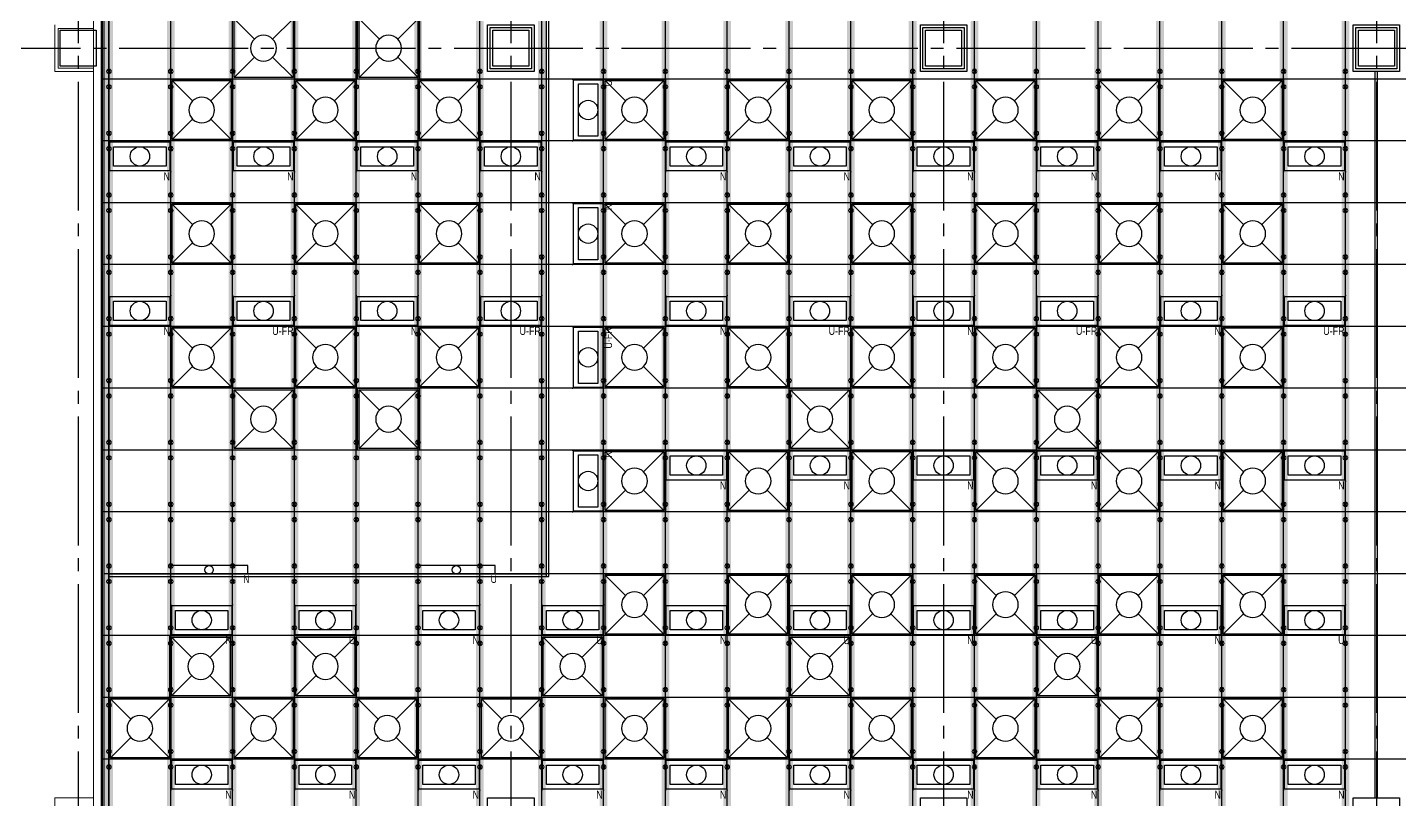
# Model space of a CAD drawing. Header units: millimetres. Extents: x -17313 to 27370, y -1010 to 13584.
# Drawn here: x 1702 to 4365, y 3042 to 4540 of the extents above; entities that cross this region are included whole.
import ezdxf
from ezdxf.enums import TextEntityAlignment as Align

# ---------------------------------------------------------------- set-up
doc = ezdxf.new("R2010")
doc.units = ezdxf.units.MM
doc.header["$LTSCALE"] = 100
doc.linetypes.add('X-S-FAB-L10$0$COL-CEN-LIN', pattern=[3.25, 2.5, -0.25, 0.25, -0.25])
for name, color, linetype in [('0-XREF', 7, 'Continuous'), ('188K-SM-03-F10-ARCH-CEIL-Y2257103$0$K-CEIL-4.2', 8, 'Continuous'), ('188K-SM-03-F10-ARCH-CEIL-Y2257103$0$K-CEIL-4.2-AREA', 8, 'Continuous'), ('188K-SM-03-F10-ARCH-CEIL-Y2257103$0$K-鋼構', 121, 'Continuous'), ('188K-SM-03-F10-ARCH-PA-Y2257103$0$K-P1S-4.2-單抗', 53, 'Continuous'), ('188K-SM-03-F10-ARCH-PA-Y2257103$0$K-P2D-4.2-雙抗', 53, 'Continuous'), ('188K-SM-03-F10-ARCH-PA-Y2257103$0$K-岩棉 2hr 7.5-單抗', 53, 'Continuous'), ('188K-SM-06-F10-ELEC-LIGHT-Y2257103$0$E-LIGHT(W)-N', 8, 'Continuous'), ('188K-SM-06-F10-ELEC-LIGHT-Y2257103$0$E-LIGHT(W)-U FR', 8, 'Continuous'), ('188K-SM-06-F10-ELEC-LIGHT-Y2257103$0$E-LIGHT(W)-U XLPE', 8, 'Continuous'), ('188K-SM-06-F10-HVAC-FFU-Y2257103$0$AC-FFU-ULPA', 4, 'Continuous'), ('X-S-FAB-L10$0$0-DIM-TXT', 8, 'Continuous'), ('X-S-FAB-L10$0$A-WALL-IN', 8, 'Continuous'), ('X-S-FAB-L10$0$BLOCK', 8, 'Continuous'), ('X-S-FAB-L10$0$CCL', 8, 'X-S-FAB-L10$0$COL-CEN-LIN'), ('X-S-FAB-L10$0$COL-S', 8, 'Continuous'), ('X-S-FAB-L10$0$S-FNDN', 8, 'Continuous')]:
    doc.layers.add(name, color=color, linetype=linetype)
doc.layers.add('188K-SM-03-F10-ARCH-CEIL-Y2257103$0$K-吊點-標準', color=8, linetype='Continuous', lineweight=9)
doc.layers.add('188K-SM-06-F10-ELEC-LIGHT-Y2257103$0$Defpoints-CAS', color=8, linetype='Continuous', plot=False)
doc.styles.add('188K-SM-06-F10-ELEC-LIGHT-Y2257103$0$Standard', font='arial.ttf')
doc.styles.add('X-S-FAB-L10$0$CHINA', font='simplex.shx', dxfattribs={"width": 0.75, "bigfont": 'chineset.shx'})
doc.styles.add('X-S-FAB-L10$0$Standard', font='', dxfattribs={"width": 0.8})
doc.styles.add('X-S-FAB-L10$0$TG_NOTE_TEXT', font='simplex.shx', dxfattribs={"width": 0.75, "bigfont": 'chineset.shx'})
doc.styles.get('X-S-FAB-L10$0$Standard').set_extended_font_data('Microsoft JhengHei')

# ---------------------------------------------------------------- blocks, each defined once
blk = doc.blocks.new('188K-SM-06-F10-HVAC-FFU-Y2257103$0$H-FU-U-12x12')
for p, q in [((423, 777), (28, 1172)), ((777, 777), (1172, 1172)), ((28, 28), (423, 423)), ((1172, 28), (777, 423))]:
    blk.add_line(p, q)
blk.add_lwpolyline([(1172, 28), (1172, 1172), (28, 1172), (28, 28)], close=True)
blk.add_circle((600, 600), 250)
at = {"layer": 'DefPoints'}
blk.add_lwpolyline([(1200, 1200), (0, 1200), (0, 0), (1200, 0)], close=True, dxfattribs=at)
blk = doc.blocks.new('188K-SM-06-F10-HVAC-FFU-Y2257103')
at = {"layer": '188K-SM-06-F10-HVAC-FFU-Y2257103$0$AC-FFU-ULPA', "xscale": -0.09999999999999432, "yscale": 0.09999999999999432, "zscale": 0.09999999999999432}
for p in [(2220, 4440), (2462.7, 4440), (2100, 4320), (2340, 4320), (2580, 4320), (2940, 4320), (3180, 4320), (3420, 4320), (3660, 4320), (3900, 4320), (4140, 4320), (2100, 4080), (2340, 4080), (2580, 4080), (2940, 4080), (3180, 4080), (3420, 4080), (3660, 4080), (3900, 4080), (4140, 4080), (2100, 3840), (2340, 3840), (2580, 3840), (2940, 3840), (3180, 3840), (3420, 3840), (3660, 3840), (3900, 3840), (4140, 3840), (2220, 3720), (2462.7, 3720), (3300, 3720), (3780, 3720), (2940, 3600), (3180, 3600), (3420, 3600), (3660, 3600), (3900, 3600), (4140, 3600), (2940, 3360), (3180, 3360), (3420, 3360), (3660, 3360), (3900, 3360), (4140, 3360), (2098.3, 3240), (2340, 3240), (2820, 3240), (3300, 3240), (3780, 3240), (1980, 3120), (2220, 3120), (2460, 3120), (2700, 3120), (2940, 3120), (3180, 3120), (3420, 3120), (3660, 3120), (3900, 3120), (4140, 3120)]:
    blk.add_blockref('188K-SM-06-F10-HVAC-FFU-Y2257103$0$H-FU-U-12x12', p, dxfattribs=at)
blk = doc.blocks.new('X-S-FAB-L10$0$FAB2-L05')
at = {"layer": 'X-S-FAB-L10$0$CCL'}
for p, q in [((-24360, 11005), (-24360, 0)), ((-23520, 11005), (-23520, 0)), ((-22680, 11005), (-22680, 0)), ((-21840, 11005), (-21840, 0)), ((-26880, 5220), (1210, 5220))]:
    blk.add_line(p, q, dxfattribs=at)
at = {"layer": 'X-S-FAB-L10$0$COL-S'}
for points in [[(-24395, 5255), (-24325, 5255), (-24325, 5185), (-24395, 5185)], [(-23555, 5255), (-23485, 5255), (-23485, 5185), (-23555, 5185)], [(-22715, 5255), (-22645, 5255), (-22645, 5185), (-22715, 5185)], [(-21875, 5255), (-21805, 5255), (-21805, 5185), (-21875, 5185)]]:
    blk.add_lwpolyline(points, close=True, dxfattribs=at)
blk = doc.blocks.new('X-S-FAB-L10')
at = {"layer": 'X-S-FAB-L10$0$A-WALL-IN', "lineweight": 0, "flags": 128}
for points in [[(1845, 2500), (1845, 6750)], [(1755, 4545), (1755, 4461.5)], [(1761.5, 4461.5), (1761.5, 4538.5)], [(1761.5, 4538.5), (1830, 4538.5)], [(1830, 4538.5), (1830, 4535)], [(1755, 4461.5), (1755, 4455)], [(1755, 4455), (1830, 4455)], [(1830, 4461.5), (1761.5, 4461.5)], [(1830, 4465), (1830, 4461.5)], [(1830, 4455), (1830, 3045)], [(1755, 3045), (1761.5, 3045)], [(1755, 3045), (1755, 2961.5)], [(1830, 3045), (1761.5, 3045)]]:
    blk.add_lwpolyline(points, dxfattribs=at)
at = {"layer": 'X-S-FAB-L10$0$COL-S'}
for p, q in [((1765, 4535), (1835, 4535)), ((1765, 4465), (1765, 4535)), ((1835, 4535), (1835, 4465)), ((2605, 4535), (2675, 4535)), ((2605, 4465), (2605, 4535)), ((2675, 4535), (2675, 4465)), ((3445, 4535), (3515, 4535)), ((3445, 4465), (3445, 4535)), ((3515, 4535), (3515, 4465)), ((4285, 4535), (4355, 4535)), ((4285, 4465), (4285, 4535)), ((4355, 4535), (4355, 4465)), ((1835, 4465), (1765, 4465)), ((2675, 4465), (2605, 4465)), ((3515, 4465), (3445, 4465)), ((4355, 4465), (4285, 4465))]:
    blk.add_line(p, q, dxfattribs=at)
at = {"layer": 'X-S-FAB-L10$0$S-FNDN', "lineweight": 0, "flags": 128}
blk.add_lwpolyline([(4350, 7470), (1830, 7470), (1830, 1500), (1812.5, 1500), (1812.5, -55), (9330, -55), (9330, 7470)], close=True, dxfattribs=at)
at = {"layer": 'X-S-FAB-L10$0$BLOCK'}
blk.add_blockref('X-S-FAB-L10$0$FAB2-L05', (26160, -720), dxfattribs=at)
at = {"style": 'X-S-FAB-L10$0$TG_NOTE_TEXT', "width": 0.5, "flags": 1}
for p in [(7463.301, 9020), (18268.251, 8649), (11197.77, 4800.167), (16485.801, 4800.167), (25420.27, 2635), (13360, 320.001, 0), (7463.301, -33.333)]:
    blk.add_attdef('WH', text='', height=20, dxfattribs=at).set_placement(p, align=Align.BOTTOM_LEFT)
at = {"width": 0.5}
for style, p in [('X-S-FAB-L10$0$TG_NOTE_TEXT', (7585, 9020)), ('X-S-FAB-L10$0$TG_NOTE_TEXT', (18389.95, 8649)), ('X-S-FAB-L10$0$TG_NOTE_TEXT', (11117.5, 4813.5)), ('X-S-FAB-L10$0$TG_NOTE_TEXT', (16607.5, 4813.5)), ('X-S-FAB-L10$0$TG_NOTE_TEXT', (25350, 2635)), ('X-S-FAB-L10$0$Standard', (13129.375, 325.001, 0)), ('X-S-FAB-L10$0$TG_NOTE_TEXT', (7585, -20))]:
    blk.add_attdef('DESC', text='', height=10, dxfattribs=dict(at, style=style)).set_placement(p, align=Align.BOTTOM_LEFT)
for tag, style, p in [('TYPE', 'X-S-FAB-L10$0$TG_NOTE_TEXT', (7619.286, 9020)), ('NO', 'X-S-FAB-L10$0$TG_NOTE_TEXT', (7650.095, 9020)), ('TYPE', 'X-S-FAB-L10$0$TG_NOTE_TEXT', (18424.236, 8649)), ('NO', 'X-S-FAB-L10$0$TG_NOTE_TEXT', (18455.045, 8649)), ('NO', 'X-S-FAB-L10$0$TG_NOTE_TEXT', (11088.595, 4813.5)), ('TYPE', 'X-S-FAB-L10$0$TG_NOTE_TEXT', (11151.786, 4813.5)), ('TYPE', 'X-S-FAB-L10$0$TG_NOTE_TEXT', (16641.786, 4813.5)), ('NO', 'X-S-FAB-L10$0$TG_NOTE_TEXT', (16672.595, 4813.5)), ('NO', 'X-S-FAB-L10$0$TG_NOTE_TEXT', (25313, 2635)), ('TYPE', 'X-S-FAB-L10$0$TG_NOTE_TEXT', (25350, 2635)), ('NO', 'X-S-FAB-L10$0$Standard', (13100, 320.001, 0)), ('TYPE', 'X-S-FAB-L10$0$Standard', (13129.375, 320.001, 0)), ('TYPE', 'X-S-FAB-L10$0$TG_NOTE_TEXT', (7619.286, -20)), ('NO', 'X-S-FAB-L10$0$TG_NOTE_TEXT', (7650.095, -20))]:
    blk.add_attdef(tag, text='', height=10, dxfattribs=dict(at, style=style)).set_placement(p, align=Align.BOTTOM_RIGHT)
at = {"style": 'X-S-FAB-L10$0$TG_NOTE_TEXT', "width": 0.5, "flags": 1}
for rotation, p in [(180, (43, 7480)), (180, (943, 7480)), (90, (24310, 3717.77)), (270, (17080, 1711.699))]:
    blk.add_attdef('WH', text='', height=20, rotation=rotation, dxfattribs=at).set_placement(p, align=Align.BOTTOM_LEFT)
at = {"width": 0.5}
for rotation, style, p in [(180, 'X-S-FAB-L10$0$Standard', (317.625, 7480)), (180, 'X-S-FAB-L10$0$Standard', (1217.625, 7480)), (90, 'X-S-FAB-L10$0$TG_NOTE_TEXT', (24310, 3647.5)), (270, 'X-S-FAB-L10$0$TG_NOTE_TEXT', (17080, 1605))]:
    blk.add_attdef('DESC', text='', height=10, rotation=rotation, dxfattribs=dict(at, style=style)).set_placement(p, align=Align.BOTTOM_LEFT)
for tag, rotation, style, p in [('TYPE', 180, 'X-S-FAB-L10$0$Standard', (317.625, 7480)), ('NO', 180, 'X-S-FAB-L10$0$Standard', (347, 7480)), ('TYPE', 180, 'X-S-FAB-L10$0$Standard', (1217.625, 7480)), ('NO', 180, 'X-S-FAB-L10$0$Standard', (1247, 7480)), ('TYPE', 90, 'X-S-FAB-L10$0$TG_NOTE_TEXT', (24310, 3647.5)), ('NO', 90, 'X-S-FAB-L10$0$TG_NOTE_TEXT', (24310, 3610.5)), ('TYPE', 270, 'X-S-FAB-L10$0$TG_NOTE_TEXT', (17080, 1605)), ('NO', 270, 'X-S-FAB-L10$0$TG_NOTE_TEXT', (17080, 1573))]:
    blk.add_attdef(tag, text='', height=10, rotation=rotation, dxfattribs=dict(at, style=style)).set_placement(p, align=Align.BOTTOM_RIGHT)
at = {"layer": 'X-S-FAB-L10$0$0-DIM-TXT', "style": 'X-S-FAB-L10$0$CHINA', "width": 0.75}
for p in [(667.414, 7855.1, -2689.4), (22627.353, 6728.814), (25644.722, 6728.814), (24778.787, 5569.051), (1118.252, 4980), (417.801, 4594.623), (23874.84, 4355), (22927.43, 4330.122), (23749.869, 3901.367), (417.801, 3765.236), (1118.252, 3730), (417.801, 3115.79), (536.882, 2227.832), (16908.994, 1782.652), (888.445, 880.466), (16977.43, 750), (18878.841, 750), (25641.221, 553.233), (21364.03, 526.894)]:
    blk.add_attdef('HIG', text='', height=80, dxfattribs=at).set_placement(p, align=Align.MIDDLE_LEFT)
blk = doc.blocks.new('188K-SM-03-F10-ARCH-CEIL-Y2257103$0$A$C2CA95053')
h = blk.add_hatch(color=256)
edge = h.paths.add_edge_path()
edge.add_arc((0, 0), 0.5, 0, 360)
for p, q in [((3.2, 3.2), (-3.2, -3.2)), ((3.2, -3.2), (-3.2, 3.2))]:
    blk.add_line(p, q)
blk.add_lwpolyline([(-1.6, 2.5), (-1.6, -2.5), (1.6, -2.5), (1.6, 2.5)], close=True)
for radius in [4.5, 0.5]:
    blk.add_circle((0, 0), radius)
blk = doc.blocks.new('188K-SM-03-F10-ARCH-CEIL-Y2257103$0$天花板吊點-附調整片 - 3_8_螺桿吊架 100 mm 高調整片-V1-1FL')
blk.add_blockref('188K-SM-03-F10-ARCH-CEIL-Y2257103$0$A$C2CA95053', (0, 0))
blk = doc.blocks.new('188K-SM-03-F10-ARCH-CEIL-Y2257103')
at = {"layer": '188K-SM-03-F10-ARCH-CEIL-Y2257103$0$K-CEIL-4.2'}
for p, q in [((1860, 312.7), (1860, 8632.2)), ((1980, 312.7), (1980, 8632.2)), ((2100, 312.7), (2100, 8632.2)), ((2220, 312.7), (2220, 8632.2)), ((2340, 312.7), (2340, 8632.2)), ((2460, 312.7), (2460, 8632.2)), ((2580, 312.7), (2580, 8632.2)), ((2700, 312.7), (2700, 8632.2)), ((2820, 312.7), (2820, 8632.2)), ((2940, 312.7), (2940, 8632.2)), ((3060, 312.7), (3060, 8632.2)), ((3180, 312.7), (3180, 8632.2)), ((3300, 312.7), (3300, 8632.2)), ((3420, 312.7), (3420, 8632.2)), ((3540, 312.7), (3540, 8632.2)), ((3660, 312.7), (3660, 8632.2)), ((3780, 312.7), (3780, 8632.2)), ((3900, 312.7), (3900, 8632.2)), ((4020, 312.7), (4020, 8632.2)), ((4140, 312.7), (4140, 8632.2)), ((4260, 312.7), (4260, 8632.2)), ((23467.2, 4440), (1847.7, 4440)), ((23467.2, 4320), (1847.7, 4320)), ((23467.2, 4200), (1847.7, 4200)), ((23467.2, 4080), (1847.7, 4080)), ((23467.2, 3960), (1847.7, 3960)), ((23467.2, 3840), (1847.7, 3840)), ((23467.2, 3720), (1847.7, 3720)), ((23467.2, 3600), (1847.7, 3600)), ((24297.2, 3480), (1850, 3480)), ((24297.2, 3360), (1847.7, 3360)), ((24297.2, 3240), (1847.7, 3240)), ((24297.2, 3120), (1847.7, 3120))]:
    blk.add_line(p, q, dxfattribs=at)
at = {"layer": '188K-SM-03-F10-ARCH-CEIL-Y2257103$0$K-CEIL-4.2-AREA', "elevation": 0}
blk.add_lwpolyline([(16747.2, 312.7), (14882.2, 312.7), (14882.2, 42.7), (14157.7, 42.7), (14157.7, 312.7), (1847.7, 312.7), (1847.7, 8305.8), (1767.7, 8305.8), (1767.7, 8632.2), (17592.2, 8632.2)], dxfattribs=at)
at = {"layer": '188K-SM-03-F10-ARCH-CEIL-Y2257103$0$K-CEIL-4.2-AREA'}
for points in [[(2605, 4535), (2675, 4535), (2675, 4465), (2605, 4465)], [(3445, 4535), (3515, 4535), (3515, 4465), (3445, 4465)], [(4285, 4535), (4355, 4535), (4355, 4465), (4285, 4465)]]:
    blk.add_lwpolyline(points, close=True, dxfattribs=at)
at = {"layer": '188K-SM-03-F10-ARCH-CEIL-Y2257103$0$K-鋼構', "const_width": 15, "elevation": 0}
for points in [[(1860, 8769.9), (1860, 230)], [(1980, 8769.9), (1980, 230)], [(2100, 8769.9), (2100, 230)], [(2220, 8769.9), (2220, 230)], [(2340, 8769.9), (2340, 230)], [(2460, 8769.9), (2460, 230)], [(2580, 8769.9), (2580, 230)], [(2700, 8769.9), (2700, 230)], [(2820, 8769.9), (2820, 230)], [(2940, 8769.9), (2940, 230)], [(3060, 8769.9), (3060, 230)], [(3180, 8769.9), (3180, 230)], [(3420, 8769.9), (3420, 230)], [(3540, 8769.9), (3540, 230)], [(3660, 8769.9), (3660, 230)], [(3780, 8769.9), (3780, 230)], [(4020, 8769.9), (4020, 230)], [(4140, 8769.9), (4140, 230)], [(4260, 8769.9), (4260, 230)]]:
    blk.add_lwpolyline(points, dxfattribs=at)
at = {"layer": '188K-SM-03-F10-ARCH-CEIL-Y2257103$0$K-鋼構', "const_width": 15}
for points in [[(3300, 8769.9), (3300, 230)], [(3900, 8769.9), (3900, 230)]]:
    blk.add_lwpolyline(points, dxfattribs=at)
at = {"layer": '188K-SM-03-F10-ARCH-CEIL-Y2257103$0$K-吊點-標準', "color": 170, "lineweight": 18, "rotation": 179.9999999999997}
for p in [(1860, 4455), (1980, 4455), (2100, 4455), (2220, 4455), (2340, 4455), (2460, 4455), (2580, 4455), (2700, 4455), (2820, 4455), (2940, 4455), (3060, 4455), (3180, 4455), (3300, 4455), (3420, 4455), (3540, 4455), (3660, 4455), (3780, 4455), (3900, 4455), (4020, 4455), (4140, 4455), (4260, 4455), (1860, 4425), (1980, 4425), (2100, 4425), (2220, 4425), (2340, 4425), (2460, 4425), (2580, 4425), (2700, 4425), (2820, 4425), (2940, 4425), (3060, 4425), (3180, 4425), (3300, 4425), (3420, 4425), (3540, 4425), (3660, 4425), (3780, 4425), (3900, 4425), (4020, 4425), (4140, 4425), (4260, 4425), (1860, 4335), (1980, 4335), (2100, 4335), (2220, 4335), (2340, 4335), (2460, 4335), (2580, 4335), (2700, 4335), (2820, 4335), (2940, 4335), (3060, 4335), (3180, 4335), (3300, 4335), (3420, 4335), (3540, 4335), (3660, 4335), (3780, 4335), (3900, 4335), (4020, 4335), (4140, 4335), (4260, 4335), (1860, 4305), (1980, 4305), (2100, 4305), (2220, 4305), (2340, 4305), (2460, 4305), (2580, 4305), (2700, 4305), (2820, 4305), (2940, 4305), (3060, 4305), (3180, 4305), (3300, 4305), (3420, 4305), (3540, 4305), (3660, 4305), (3780, 4305), (3900, 4305), (4020, 4305), (4140, 4305), (4260, 4305), (1860, 4215), (1980, 4215), (2100, 4215), (2220, 4215), (2340, 4215), (2460, 4215), (2580, 4215), (2700, 4215), (2820, 4215), (2940, 4215), (3060, 4215), (3180, 4215), (3300, 4215), (3420, 4215), (3540, 4215), (3660, 4215), (3780, 4215), (3900, 4215), (4020, 4215), (4140, 4215), (4260, 4215), (1860, 4185), (1980, 4185), (2100, 4185), (2220, 4185), (2340, 4185), (2460, 4185), (2580, 4185), (2700, 4185), (2820, 4185), (2940, 4185), (3060, 4185), (3180, 4185), (3300, 4185), (3420, 4185), (3540, 4185), (3660, 4185), (3780, 4185), (3900, 4185), (4020, 4185), (4140, 4185), (4260, 4185), (1860, 4095), (1980, 4095), (2100, 4095), (2220, 4095), (2340, 4095), (2460, 4095), (2580, 4095), (2700, 4095), (2820, 4095), (2940, 4095), (3060, 4095), (3180, 4095), (3300, 4095), (3420, 4095), (3540, 4095), (3660, 4095), (3780, 4095), (3900, 4095), (4020, 4095), (4140, 4095), (4260, 4095), (1860, 4065), (1980, 4065), (2100, 4065), (2220, 4065), (2340, 4065), (2460, 4065), (2580, 4065), (2700, 4065), (2820, 4065), (2940, 4065), (3060, 4065), (3180, 4065), (3300, 4065), (3420, 4065), (3540, 4065), (3660, 4065), (3780, 4065), (3900, 4065), (4020, 4065), (4140, 4065), (4260, 4065), (1860, 3975), (1980, 3975), (2100, 3975), (2220, 3975), (2340, 3975), (2460, 3975), (2580, 3975), (2700, 3975), (2820, 3975), (2940, 3975), (3060, 3975), (3180, 3975), (3300, 3975), (3420, 3975), (3540, 3975), (3660, 3975), (3780, 3975), (3900, 3975), (4020, 3975), (4140, 3975), (4260, 3975), (1860, 3945), (1980, 3945), (2100, 3945), (2220, 3945), (2340, 3945), (2460, 3945), (2580, 3945), (2700, 3945), (2820, 3945), (2940, 3945), (3060, 3945), (3180, 3945), (3300, 3945), (3420, 3945), (3540, 3945), (3660, 3945), (3780, 3945), (3900, 3945), (4020, 3945), (4140, 3945), (4260, 3945), (1860, 3855), (1980, 3855), (2100, 3855), (2220, 3855), (2340, 3855), (2460, 3855), (2580, 3855), (2700, 3855), (2820, 3855), (2940, 3855), (3060, 3855), (3180, 3855), (3300, 3855), (3420, 3855), (3540, 3855), (3660, 3855), (3780, 3855), (3900, 3855), (4020, 3855), (4140, 3855), (4260, 3855), (1860, 3825), (1980, 3825), (2100, 3825), (2220, 3825), (2340, 3825), (2460, 3825), (2580, 3825), (2700, 3825), (2820, 3825), (2940, 3825), (3060, 3825), (3180, 3825), (3300, 3825), (3420, 3825), (3540, 3825), (3660, 3825), (3780, 3825), (3900, 3825), (4020, 3825), (4140, 3825), (4260, 3825), (1860, 3735), (1980, 3735), (2100, 3735), (2220, 3735), (2340, 3735), (2460, 3735), (2580, 3735), (2700, 3735), (2820, 3735), (2940, 3735), (3060, 3735), (3180, 3735), (3300, 3735), (3420, 3735), (3540, 3735), (3660, 3735), (3780, 3735), (3900, 3735), (4020, 3735), (4140, 3735), (4260, 3735), (1860, 3705), (1980, 3705), (2100, 3705), (2220, 3705), (2340, 3705), (2460, 3705), (2580, 3705), (2700, 3705), (2820, 3705), (2940, 3705), (3060, 3705), (3180, 3705), (3300, 3705), (3420, 3705), (3540, 3705), (3660, 3705), (3780, 3705), (3900, 3705), (4020, 3705), (4140, 3705), (4260, 3705), (1860, 3615), (1980, 3615), (2100, 3615), (2220, 3615), (2340, 3615), (2460, 3615), (2580, 3615), (2700, 3615), (2820, 3615), (2940, 3615), (3060, 3615), (3180, 3615), (3300, 3615), (3420, 3615), (3540, 3615), (3660, 3615), (3780, 3615), (3900, 3615), (4020, 3615), (4140, 3615), (4260, 3615), (1860, 3585), (1980, 3585), (2100, 3585), (2220, 3585), (2340, 3585), (2460, 3585), (2580, 3585), (2700, 3585), (2820, 3585), (2940, 3585), (3060, 3585), (3180, 3585), (3300, 3585), (3420, 3585), (3540, 3585), (3660, 3585), (3780, 3585), (3900, 3585), (4020, 3585), (4140, 3585), (4260, 3585), (1860, 3495), (1980, 3495), (2100, 3495), (2220, 3495), (2340, 3495), (2460, 3495), (2580, 3495), (2700, 3495), (2820, 3495), (2940, 3495), (3060, 3495), (3180, 3495), (3300, 3495), (3420, 3495), (3540, 3495), (3660, 3495), (3780, 3495), (3900, 3495), (4020, 3495), (4140, 3495), (4260, 3495), (1860, 3465), (1980, 3465), (2100, 3465), (2220, 3465), (2340, 3465), (2460, 3465), (2580, 3465), (2700, 3465), (2820, 3465), (2940, 3465), (3060, 3465), (3180, 3465), (3300, 3465), (3420, 3465), (3540, 3465), (3660, 3465), (3780, 3465), (3900, 3465), (4020, 3465), (4140, 3465), (4260, 3465), (1860, 3375), (1980, 3375), (2100, 3375), (2220, 3375), (2340, 3375), (2460, 3375), (2580, 3375), (2700, 3375), (2820, 3375), (2940, 3375), (3060, 3375), (3180, 3375), (3300, 3375), (3420, 3375), (3540, 3375), (3660, 3375), (3780, 3375), (3900, 3375), (4020, 3375), (4140, 3375), (4260, 3375), (1860, 3345), (1980, 3345), (2100, 3345), (2220, 3345), (2340, 3345), (2460, 3345), (2580, 3345), (2700, 3345), (2820, 3345), (2940, 3345), (3060, 3345), (3180, 3345), (3300, 3345), (3420, 3345), (3540, 3345), (3660, 3345), (3780, 3345), (3900, 3345), (4020, 3345), (4140, 3345), (4260, 3345), (1860, 3255), (1980, 3255), (2100, 3255), (2220, 3255), (2340, 3255), (2460, 3255), (2580, 3255), (2700, 3255), (2820, 3255), (2940, 3255), (3060, 3255), (3180, 3255), (3300, 3255), (3420, 3255), (3540, 3255), (3660, 3255), (3780, 3255), (3900, 3255), (4020, 3255), (4140, 3255), (4260, 3255), (1860, 3225), (1980, 3225), (2100, 3225), (2220, 3225), (2340, 3225), (2460, 3225), (2580, 3225), (2700, 3225), (2820, 3225), (2940, 3225), (3060, 3225), (3180, 3225), (3300, 3225), (3420, 3225), (3540, 3225), (3660, 3225), (3780, 3225), (3900, 3225), (4020, 3225), (4140, 3225), (4260, 3225), (1860, 3135), (1980, 3135), (2100, 3135), (2220, 3135), (2340, 3135), (2460, 3135), (2580, 3135), (2700, 3135), (2820, 3135), (2940, 3135), (3060, 3135), (3180, 3135), (3300, 3135), (3420, 3135), (3540, 3135), (3660, 3135), (3780, 3135), (3900, 3135), (4020, 3135), (4140, 3135), (4260, 3135), (1860, 3105), (1980, 3105), (2100, 3105), (2220, 3105), (2340, 3105), (2460, 3105), (2580, 3105), (2700, 3105), (2820, 3105), (2940, 3105), (3060, 3105), (3180, 3105), (3300, 3105), (3420, 3105), (3540, 3105), (3660, 3105), (3780, 3105), (3900, 3105), (4020, 3105), (4140, 3105), (4260, 3105)]:
    blk.add_blockref('188K-SM-03-F10-ARCH-CEIL-Y2257103$0$天花板吊點-附調整片 - 3_8_螺桿吊架 100 mm 高調整片-V1-1FL', p, dxfattribs=at)
blk = doc.blocks.new('188K-SM-03-F10-ARCH-PA-Y2257103')
at = {"layer": '188K-SM-03-F10-ARCH-PA-Y2257103$0$K-P1S-4.2-單抗'}
for points in [[(2595, 4545), (2685, 4545), (2685, 4455), (2595, 4455)], [(2600, 4540), (2680, 4540), (2680, 4460), (2600, 4460)], [(3435, 4545), (3525, 4545), (3525, 4455), (3435, 4455)], [(3440, 4540), (3520, 4540), (3520, 4460), (3440, 4460)], [(4275, 4545), (4365, 4545), (4365, 4455), (4275, 4455)], [(4280, 4540), (4360, 4540), (4360, 4460), (4280, 4460)], [(2595, 3045), (2685, 3045), (2685, 2955), (2595, 2955)], [(3435, 3045), (3525, 3045), (3525, 2955), (3435, 2955)], [(4275, 3045), (4365, 3045), (4365, 2955), (4275, 2955)]]:
    blk.add_lwpolyline(points, close=True, dxfattribs=at)
at = {"layer": '188K-SM-03-F10-ARCH-PA-Y2257103$0$K-P2D-4.2-雙抗'}
for p, q in [((2709, 3474.7), (2709, 8295)), ((2714, 3474.7), (2714, 8295)), ((4317.5, 3045), (4317.5, 4455)), ((4317.5, 3045), (4317.5, 4455)), ((4317.5, 3045), (4317.5, 4455)), ((4322.5, 3045), (4322.5, 4455)), ((4322.5, 3045), (4322.5, 4455)), ((4322.5, 3045), (4322.5, 4455)), ((1860, 3479.7), (2709, 3479.7)), ((1860, 3474.7), (2714, 3474.7))]:
    blk.add_line(p, q, dxfattribs=at)
at = {"layer": '188K-SM-03-F10-ARCH-PA-Y2257103$0$K-岩棉 2hr 7.5-單抗'}
for p, q in [((1860, 8318, 0), (1860, 310, 0)), ((1850, 8308, 0), (1850, 310))]:
    blk.add_line(p, q, dxfattribs=at)
blk = doc.blocks.new('*U323')
for points in [[(-58.3, -28.3), (-58.3, 28.3), (58.3, 28.3), (58.3, -28.3)], [(-51, -18.8), (-51, 18.8), (51, 18.8), (51, -18.8)]]:
    blk.add_lwpolyline(points, close=True)
blk.add_circle((0, 0), 18.8)
at = {"layer": '188K-SM-06-F10-ELEC-LIGHT-Y2257103$0$Defpoints-CAS'}
for p in [(-60, 30), (60, 30), (-60, -30), (60, -30)]:
    blk.add_point(p, dxfattribs=at)
at = {"style": '188K-SM-06-F10-ELEC-LIGHT-Y2257103$0$Standard', "width": 0.8}
blk.add_text('U', height=15.5, dxfattribs=at).set_placement((58.3, -38.7), align=Align.MIDDLE_RIGHT)
blk = doc.blocks.new('*U324')
for points in [[(-58.3, -28.3), (-58.3, 28.3), (58.3, 28.3), (58.3, -28.3)], [(-51, -18.8), (-51, 18.8), (51, 18.8), (51, -18.8)]]:
    blk.add_lwpolyline(points, close=True)
blk.add_circle((0, 0), 18.8)
at = {"layer": '188K-SM-06-F10-ELEC-LIGHT-Y2257103$0$Defpoints-CAS'}
for p in [(-60, 30), (60, 30), (-60, -30), (60, -30)]:
    blk.add_point(p, dxfattribs=at)
at = {"style": '188K-SM-06-F10-ELEC-LIGHT-Y2257103$0$Standard', "width": 0.8}
blk.add_text('U-FR', height=15.53, dxfattribs=at).set_placement((58.3, -38.7), align=Align.MIDDLE_RIGHT)
blk = doc.blocks.new('*U322')
for points in [[(-58.3, -28.3), (-58.3, 28.3), (58.3, 28.3), (58.3, -28.3)], [(-51, -18.8), (-51, 18.8), (51, 18.8), (51, -18.8)]]:
    blk.add_lwpolyline(points, close=True)
blk.add_circle((0, 0), 18.8)
at = {"layer": '188K-SM-06-F10-ELEC-LIGHT-Y2257103$0$Defpoints-CAS'}
for p in [(-60, 30), (60, 30), (-60, -30), (60, -30)]:
    blk.add_point(p, dxfattribs=at)
at = {"style": '188K-SM-06-F10-ELEC-LIGHT-Y2257103$0$Standard', "width": 0.8}
blk.add_text('N', height=15.5, dxfattribs=at).set_placement((58.3, -38.7), align=Align.MIDDLE_RIGHT)
blk = doc.blocks.new('*U312')
for points in [[(-58.3, -28.3), (-58.3, 28.3), (58.3, 28.3), (58.3, -28.3)], [(-51, -18.8), (-51, 18.8), (51, 18.8), (51, -18.8)]]:
    blk.add_lwpolyline(points, close=True)
blk.add_circle((0, 0), 18.8)
at = {"layer": '188K-SM-06-F10-ELEC-LIGHT-Y2257103$0$Defpoints-CAS'}
for p in [(-60, 30), (60, 30), (-60, -30), (60, -30)]:
    blk.add_point(p, dxfattribs=at)
at = {"style": '188K-SM-06-F10-ELEC-LIGHT-Y2257103$0$Standard', "width": 0.8}
blk.add_text('N', height=15.5, dxfattribs=at).set_placement((58.3, -38.7), align=Align.MIDDLE_RIGHT)
blk = doc.blocks.new('*U420')
at = {"layer": '188K-SM-06-F10-ELEC-LIGHT-Y2257103$0$E-LIGHT(W)-N'}
blk.add_blockref('*U312', (0, 8.3), dxfattribs=at)
blk = doc.blocks.new('*U419')
at = {"color": 0, "linetype": 'ByBlock', "lineweight": -2, "transparency": 16777216}
for p in [(-960, 0), (-480, 0), (0, 0)]:
    blk.add_blockref('*U420', p, dxfattribs=at)
blk = doc.blocks.new('*U307')
at = {"ltscale": 600}
blk.add_lwpolyline([(-75, -8.1), (75, -8.1), (75, 8.1), (-75, 8.1)], close=True, dxfattribs=at)
blk.add_circle((0, 0), 8.1, dxfattribs=at)
at = {"style": '188K-SM-06-F10-ELEC-LIGHT-Y2257103$0$Standard', "width": 0.8}
blk.add_text('U', height=15, rotation=360, dxfattribs=at).set_placement((78.5, -18.1), align=Align.MIDDLE_RIGHT)
blk = doc.blocks.new('*U306')
at = {"ltscale": 600}
blk.add_lwpolyline([(75, 8.1), (-75, 8.1), (-75, -8.1), (75, -8.1)], close=True, dxfattribs=at)
blk.add_circle((0, 0), 8.1, dxfattribs=at)
at = {"style": '188K-SM-06-F10-ELEC-LIGHT-Y2257103$0$Standard', "width": 0.8}
blk.add_text('N', height=15, rotation=360, dxfattribs=at).set_placement((78.5, -18.1), align=Align.MIDDLE_RIGHT)
blk = doc.blocks.new('*U303')
for points in [[(-58.3, -28.3), (-58.3, 28.3), (58.3, 28.3), (58.3, -28.3)], [(-51, -18.8), (-51, 18.8), (51, 18.8), (51, -18.8)]]:
    blk.add_lwpolyline(points, close=True)
blk.add_circle((0, 0), 18.8)
at = {"layer": '188K-SM-06-F10-ELEC-LIGHT-Y2257103$0$Defpoints-CAS'}
for p in [(-60, 30), (60, 30), (-60, -30), (60, -30)]:
    blk.add_point(p, dxfattribs=at)
at = {"style": '188K-SM-06-F10-ELEC-LIGHT-Y2257103$0$Standard', "width": 0.8}
blk.add_text('U-FR', height=15.53, dxfattribs=at).set_placement((58.3, -38.7), align=Align.MIDDLE_RIGHT)
blk = doc.blocks.new('*U311')
for points in [[(-58.3, -28.3), (-58.3, 28.3), (58.3, 28.3), (58.3, -28.3)], [(-51, -18.8), (-51, 18.8), (51, 18.8), (51, -18.8)]]:
    blk.add_lwpolyline(points, close=True)
blk.add_circle((0, 0), 18.8)
at = {"layer": '188K-SM-06-F10-ELEC-LIGHT-Y2257103$0$Defpoints-CAS'}
for p in [(-60, 30), (60, 30), (-60, -30), (60, -30)]:
    blk.add_point(p, dxfattribs=at)
at = {"style": '188K-SM-06-F10-ELEC-LIGHT-Y2257103$0$Standard', "width": 0.8}
blk.add_text('U', height=15.5, dxfattribs=at).set_placement((58.3, -38.7), align=Align.MIDDLE_RIGHT)
blk = doc.blocks.new('188K-SM-06-F10-ELEC-LIGHT-Y2257103')
blk.add_blockref('*U419', (3960, 3981.7))
at = {"layer": '188K-SM-06-F10-ELEC-LIGHT-Y2257103$0$E-LIGHT(W)-N'}
for name, p in [('*U312', (1920, 4290)), ('*U312', (2160, 4290)), ('*U312', (2400, 4290)), ('*U312', (2640, 4290)), ('*U312', (3000, 4290)), ('*U312', (3240, 4290)), ('*U312', (3480, 4290)), ('*U312', (3720, 4290)), ('*U312', (3960, 4290)), ('*U312', (4200, 4290)), ('*U312', (1920, 3990)), ('*U312', (2400, 3990)), ('*U312', (3000, 3690)), ('*U312', (3240, 3690)), ('*U312', (3480, 3690)), ('*U312', (3720, 3690)), ('*U312', (3960, 3690)), ('*U312', (4200, 3690)), ('*U306', (2054.3, 3487.8, 0)), ('*U312', (2040, 3390)), ('*U312', (2520, 3390)), ('*U312', (3000, 3390)), ('*U312', (3480, 3390)), ('*U312', (3960, 3390)), ('*U312', (2040, 3090)), ('*U312', (2280, 3090)), ('*U312', (2520, 3090)), ('*U312', (2760, 3090)), ('*U312', (3000, 3090)), ('*U312', (3240, 3090)), ('*U312', (3480, 3090)), ('*U312', (3720, 3090)), ('*U312', (3960, 3090)), ('*U312', (4200, 3090))]:
    blk.add_blockref(name, p, dxfattribs=at)
at = {"layer": '188K-SM-06-F10-ELEC-LIGHT-Y2257103$0$E-LIGHT(W)-N', "rotation": 90}
for p in [(2790, 4140), (2790, 3660)]:
    blk.add_blockref('*U322', p, dxfattribs=at)
at = {"layer": '188K-SM-06-F10-ELEC-LIGHT-Y2257103$0$E-LIGHT(W)-U FR'}
for p in [(2160, 3990), (2640, 3990), (3240, 3990), (3720, 3990), (4200, 3990)]:
    blk.add_blockref('*U303', p, dxfattribs=at)
at = {"layer": '188K-SM-06-F10-ELEC-LIGHT-Y2257103$0$E-LIGHT(W)-U FR', "rotation": 90}
blk.add_blockref('*U324', (2790, 3900), dxfattribs=at)
at = {"layer": '188K-SM-06-F10-ELEC-LIGHT-Y2257103$0$E-LIGHT(W)-U XLPE', "rotation": 90}
blk.add_blockref('*U323', (2790, 4380), dxfattribs=at)
at = {"layer": '188K-SM-06-F10-ELEC-LIGHT-Y2257103$0$E-LIGHT(W)-U XLPE'}
for name, p in [('*U307', (2534.3, 3487.8)), ('*U311', (2280, 3390)), ('*U311', (2760, 3390)), ('*U311', (3240, 3390)), ('*U311', (3720, 3390)), ('*U311', (4200, 3390))]:
    blk.add_blockref(name, p, dxfattribs=at)

msp = doc.modelspace()

# ---------------------------------------------------------------- block references
at = {"layer": '0-XREF'}
for name in ['188K-SM-06-F10-HVAC-FFU-Y2257103', 'X-S-FAB-L10', '188K-SM-06-F10-ELEC-LIGHT-Y2257103', '188K-SM-03-F10-ARCH-PA-Y2257103', '188K-SM-03-F10-ARCH-CEIL-Y2257103']:
    msp.add_blockref(name, (0, 0), dxfattribs=at)

doc.saveas('drawing.dxf')
